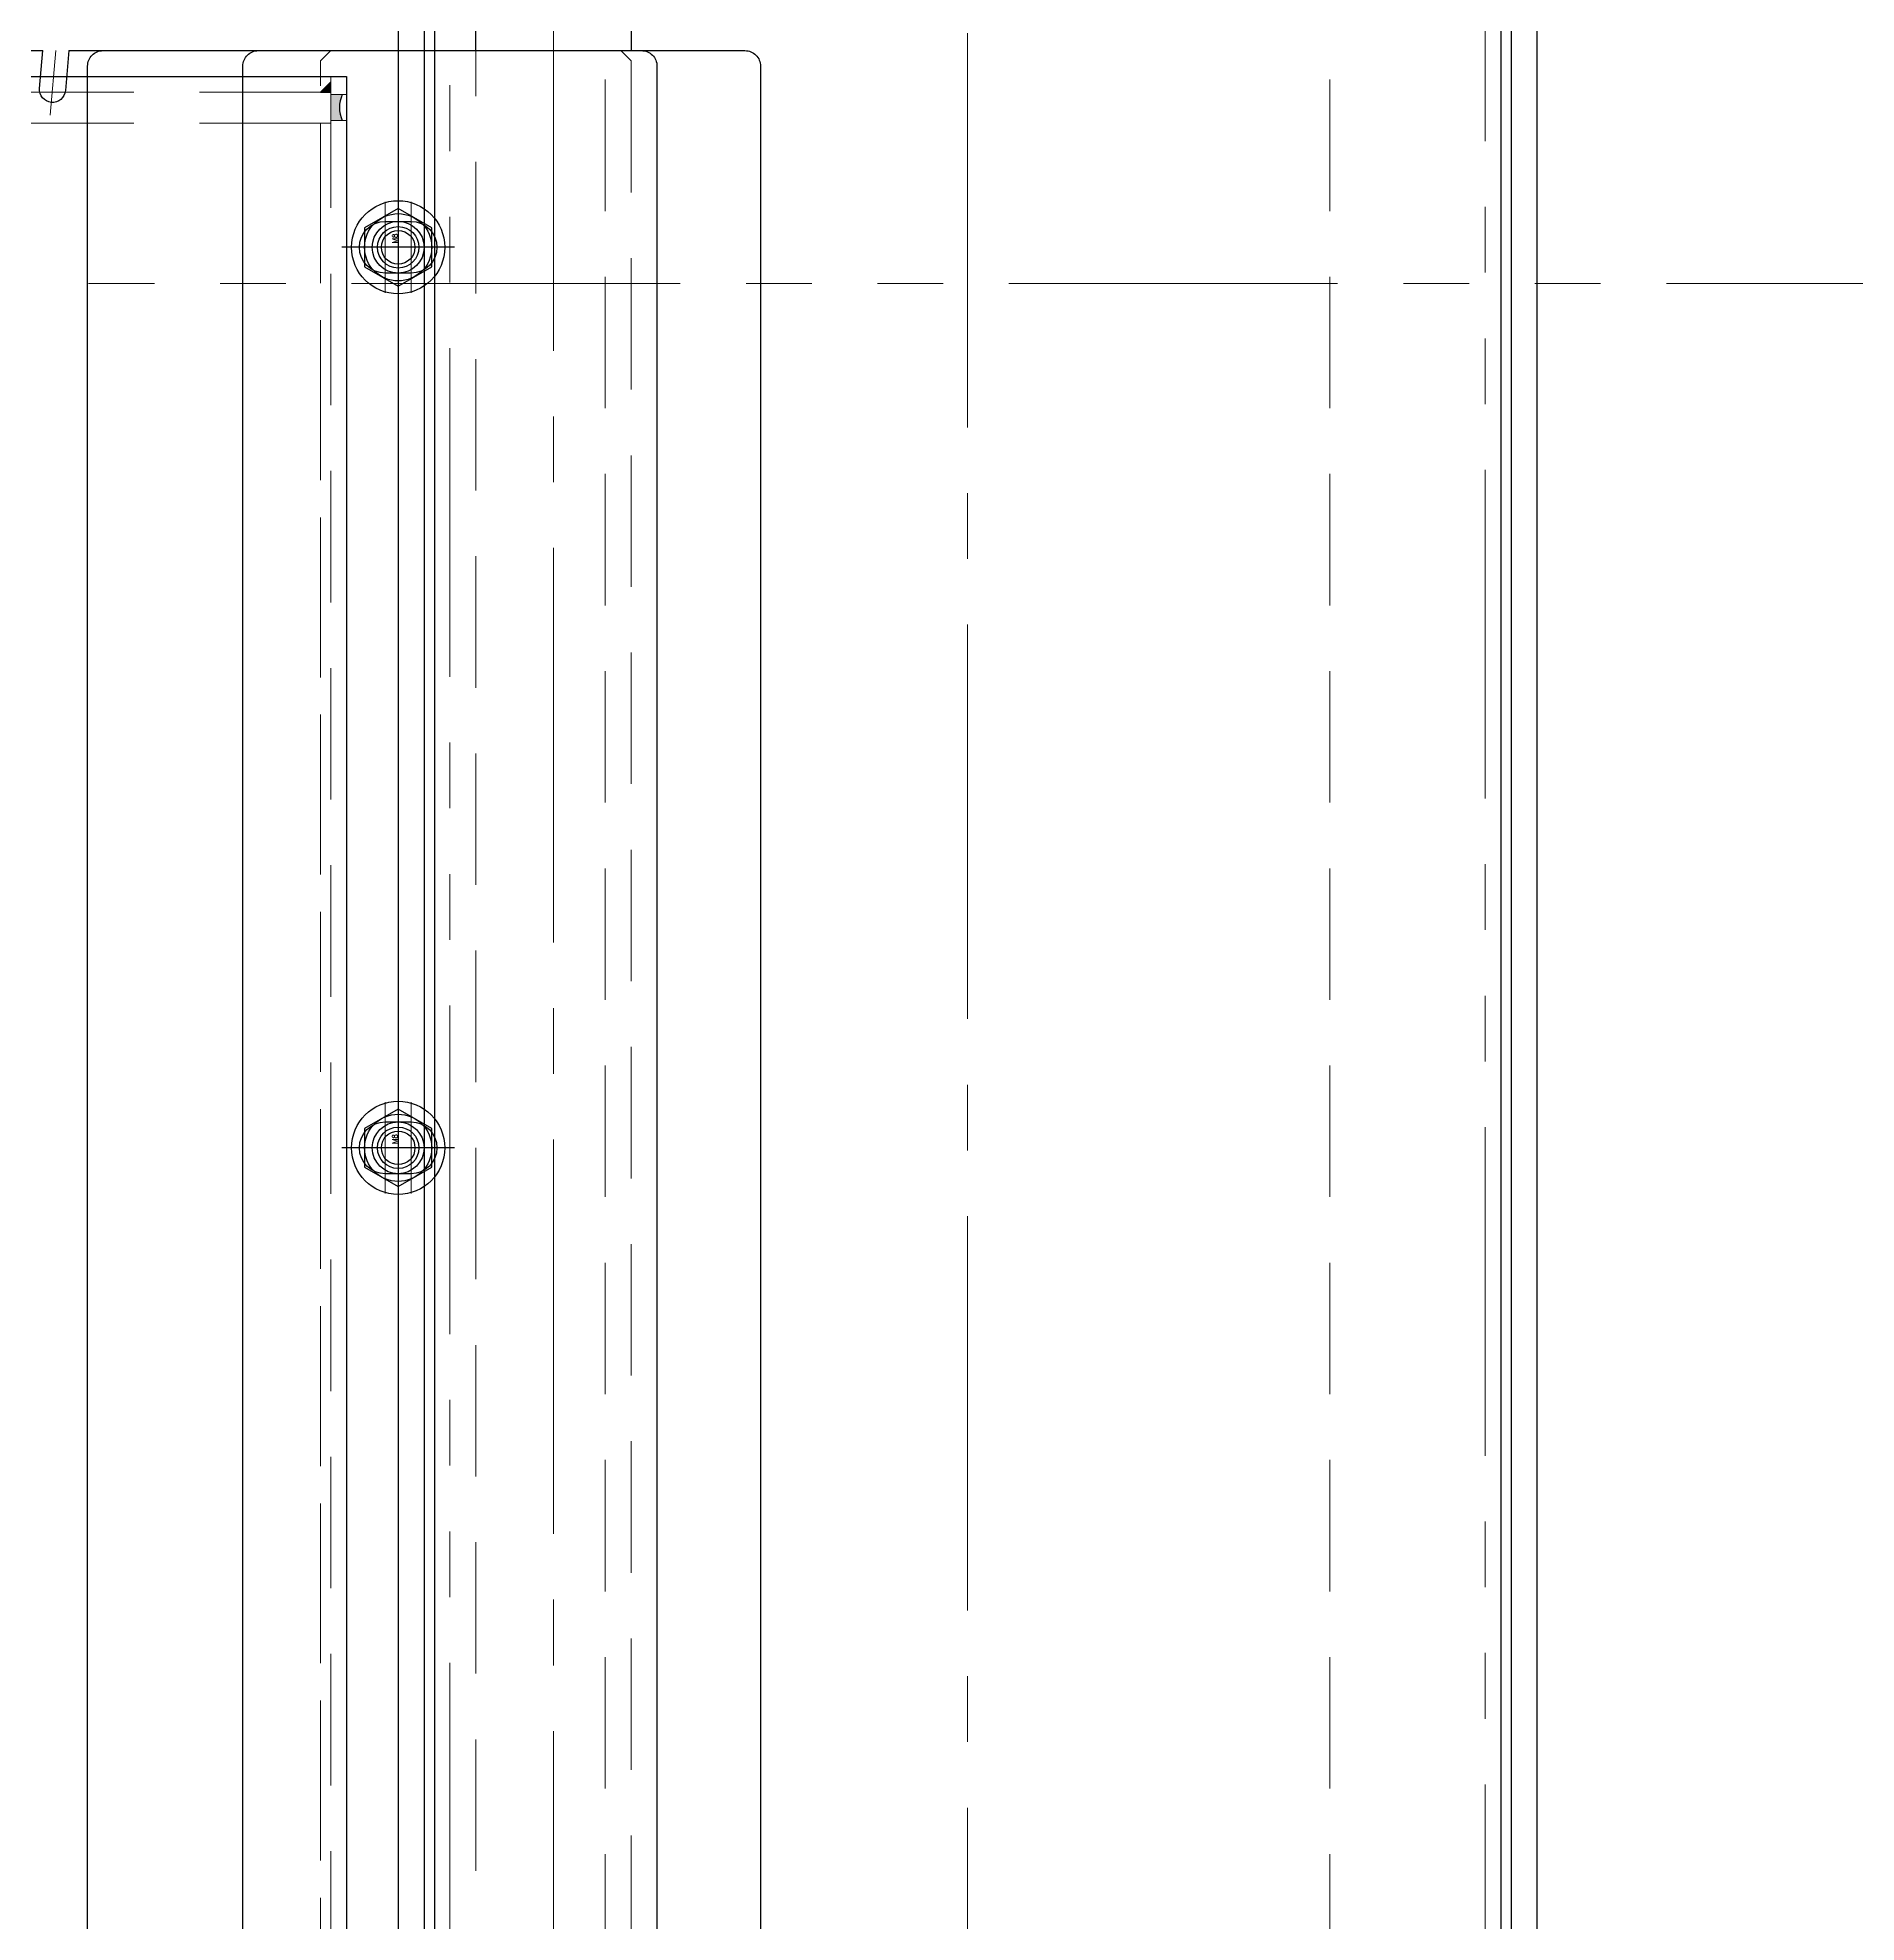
# Model space of a CAD drawing. Header units: millimetres. Extents: x -8731 to 85711, y -14522 to 31379.
# Drawn here: x 67647 to 67998.3, y 5521.3 to 5885.4 of the extents above; entities that cross this region are included whole.
import ezdxf
from ezdxf import colors
from ezdxf.entities.mleader import LeaderData, LeaderLine
from ezdxf.enums import TextEntityAlignment as Align
from ezdxf.math import Vec2, Vec3

# ---------------------------------------------------------------- set-up
doc = ezdxf.new("R2010")
doc.units = ezdxf.units.MM
doc.header["$LTSCALE"] = 4
for name, pattern in [('CENTER2', [28.575, 19.05, -3.175, 3.175, -3.175]), ('HIDDEN', [9.525, 6.35, -3.175]), ('PHANTOM2', [31.75, 15.875, -3.175, 3.175, -3.175, 3.175, -3.175])]:
    doc.linetypes.add(name, pattern=pattern)
for name, color, linetype, lineweight in [('04_HIDDEN', 2, 'HIDDEN', 13), ('05_CENTER', 4, 'CENTER2', 13), ('06_PHANTOM', 2, 'PHANTOM2', 13), ('08_DIM', 3, 'Continuous', 13)]:
    doc.layers.add(name, color=color, linetype=linetype, lineweight=lineweight)
doc.layers.add('10_DRAFT', color=8, linetype='Continuous', lineweight=0, plot=False)
doc.styles.add('KSS_TXT', font='txt.shx', dxfattribs={"bigfont": 'extfont2.shx'})
doc.styles.get("Standard").update_dxf_attribs({"font": 'txt.shx', "bigfont": 'extfont2.shx'})

# ---------------------------------------------------------------- blocks, each defined once
blk = doc.blocks.new('AM_BALLOON1')
at = {"transparency": 16777216}
blk.add_circle((0, 0), 5, dxfattribs=at)
blk.add_attdef('B_NUMBER', text='', height=3, dxfattribs=at).set_placement((0, 0), align=Align.MIDDLE_CENTER)
blk = doc.blocks.new('_OPEN')
at = {"color": 0, "linetype": 'ByBlock'}
for p, q in [((-1, 0.167), (0, 0)), ((0, 0), (-1, -0.167)), ((0, 0), (-1, 0))]:
    blk.add_line(p, q, dxfattribs=at)
blk = doc.blocks.new('A$C67F20274_1_1_1')
h = blk.add_hatch(color=3)
h.dxf.hatch_style = 1
h.paths.add_polyline_path([(0, -2), (0, 0), (-2, 0)])
at = {"color": 3}
blk.add_lwpolyline([(0, 0), (-2, 0), (-2, 0), (0, -2)], close=True, dxfattribs=at)
blk = doc.blocks.new('A$C715E4393_1_1_1')
h = blk.add_hatch(color=3)
h.dxf.hatch_style = 1
h.paths.add_polyline_path([(-981.5, 187), (-981.5, 189.21, -0.11176), (-984, 188.65), (-984, 187)])
h.paths.add_polyline_path([(-984, 187), (-984, 188.65, -0.111762), (-986.5, 189.21), (-986.5, 187)])
at = {"color": 0}
blk.add_lwpolyline([(-990, 190), (990, 190), (990, -190), (-990, -190)], close=True, dxfattribs=at)
at = {"color": 3}
blk.add_arc((-984, 194.45), 5.81, 244.4921, 295.5079, dxfattribs=at)
at = {"layer": '04_HIDDEN'}
for p, q in [((-986.5, 190), (-986.5, 187)), ((-981.5, 190), (-981.5, 187)), ((-990, 187), (990, 187)), ((-987, 187), (-987, -187)), ((-981, 187), (-981, -187)), ((-981, 185), (-331, 185))]:
    blk.add_line(p, q, dxfattribs=at)
blk.add_blockref('A$C67F20274_1_1_1', (-987, 187))
blk = doc.blocks.new('A$C3A520BF7_1_1')
at = {"xscale": -1}
blk.add_blockref('A$C715E4393_1_1_1', (0, 0), dxfattribs=at)
blk = doc.blocks.new('A$C48213744_1_1_1')
at = {"color": 0}
blk.add_lwpolyline([(-992, 60), (992, 60, -0.414214), (995, 57), (995, -17, -0.414214), (992, -20), (-992, -20, -0.414214), (-995, -17), (-995, 57, -0.414214)], format="xyb", close=True, dxfattribs=at)
for centre in [(783, 30), (957, 30)]:
    blk.add_circle(centre, 5, dxfattribs=at)
at = {"layer": '05_CENTER'}
for p, q in [((783, 21.41), (783, 38.59)), ((957, 21.41), (957, 38.59)), ((774.41, 30), (791.59, 30)), ((948.41, 30), (965.59, 30))]:
    blk.add_line(p, q, dxfattribs=at)
blk = doc.blocks.new('A$C18510924_1_1_1')
at = {"color": 0}
blk.add_lwpolyline([(995, 15), (1118, 15), (1120, 13), (1120, -13), (1118, -15), (995, -15)], dxfattribs=at)
for centre in [(783, 30), (957, 30)]:
    blk.add_circle(centre, 5, dxfattribs=at)
at = {"layer": '04_HIDDEN'}
blk.add_lwpolyline([(993, -15), (-993, -15), (-995, -13), (-995, 43), (-993, 45), (993, 45), (995, 43), (995, -13)], close=True, dxfattribs=at)
blk.add_lwpolyline([(-995, 15), (995, 15)], dxfattribs=at)
at = {"layer": '05_CENTER'}
for p, q in [((783, 21.41), (783, 38.59)), ((957, 21.41), (957, 38.59)), ((774.41, 30), (791.59, 30)), ((948.41, 30), (965.59, 30)), ((1127.5, 0), (-1127.5, 0))]:
    blk.add_line(p, q, dxfattribs=at)
blk = doc.blocks.new('A$C03352C63_1_1_1')
at = {"color": 0}
for points in [[(-995, 138.63), (-995, 159, -0.414214), (-992, 162), (992, 162, -0.414214), (995, 159), (995, 138.63)], [(995, 133.62), (987.27, 134.29, -1), (987.71, 139.27), (995, 138.63)], [(995, 133.62), (995, 3, -0.414214), (992, 0), (-992, 0, -0.414214), (-995, 3), (-995, 133.62)]]:
    blk.add_lwpolyline(points, format="xyb", dxfattribs=at)
for points in [[(788, 72.5), (788, 67.5, -1), (778, 67.5), (778, 72.5, -1)], [(962, 72.5), (962, 67.5, -1), (952, 67.5), (952, 72.5, -1)]]:
    blk.add_lwpolyline(points, format="xyb", close=True, dxfattribs=at)
at = {"layer": '05_CENTER'}
for p, q in [((783, 59.14), (783, 80.86)), ((957, 59.14), (957, 80.86)), ((774.2, 72.5), (791.8, 72.5)), ((774.2, 70), (791.8, 70)), ((948.2, 72.5), (965.8, 72.5)), ((948.2, 70), (965.8, 70)), ((774.2, 67.5), (791.8, 67.5)), ((948.2, 67.5), (965.8, 67.5))]:
    blk.add_line(p, q, dxfattribs=at)
at = {"layer": '10_DRAFT'}
blk.add_line((982.54, 137.22), (995, 136.13), dxfattribs=at)
blk = doc.blocks.new('A$C5FB97435_1_1')
at = {"color": 0}
for points in [[(-992, 90), (992, 90, -0.414214), (995, 87), (995, -17, -0.414214), (992, -20), (-992, -20, -0.414214), (-995, -17), (-995, 87, -0.414214)], [(788, 32.5), (788, 27.5, -1), (778, 27.5), (778, 32.5, -1)], [(962, 32.5), (962, 27.5, -1), (952, 27.5), (952, 32.5, -1)]]:
    blk.add_lwpolyline(points, format="xyb", close=True, dxfattribs=at)
at = {"layer": '05_CENTER'}
for p, q in [((783, 19.14), (783, 40.86)), ((957, 19.14), (957, 40.86)), ((774.2, 32.5), (791.8, 32.5)), ((774.2, 30), (791.8, 30)), ((948.2, 32.5), (965.8, 32.5)), ((948.2, 30), (965.8, 30)), ((774.2, 27.5), (791.8, 27.5)), ((948.2, 27.5), (965.8, 27.5))]:
    blk.add_line(p, q, dxfattribs=at)
blk = doc.blocks.new('8b_1_1_1')
at = {"color": 0, "linetype": 'CENTER2'}
for p, q in [((0, -10.87), (0, 10.87)), ((10.87, 0), (-10.87, 0))]:
    blk.add_line(p, q, dxfattribs=at)
at = {"color": 0}
for p, q in [((-3.75, 6.49), (-7.5, 0)), ((-3.75, 6.49), (-7.5, 0)), ((3.75, 6.49), (-3.75, 6.49)), ((3.75, 6.49), (-3.75, 6.49)), ((7.5, 0), (3.75, 6.49)), ((7.5, 0), (3.75, 6.49)), ((-7.5, 0), (-3.75, -6.49)), ((-7.5, 0), (-3.75, -6.49)), ((3.75, -6.49), (7.5, 0)), ((3.75, -6.49), (7.5, 0)), ((-3.75, -6.49), (3.75, -6.49)), ((-3.75, -6.49), (3.75, -6.49))]:
    blk.add_line(p, q, dxfattribs=at)
for radius in [9, 6.5, 4, 3.25]:
    blk.add_circle((0, 0), radius, dxfattribs=at)
at = {"layer": '10_DRAFT', "style": 'KSS_TXT'}
blk.add_text('M8', height=1, dxfattribs=at).set_placement((0.76, 0.14))
blk = doc.blocks.new('A$C5C0A0571_1_1')
for name, p in [('A$C03352C63_1_1_1', (0, -40)), ('A$C5FB97435_1_1', (0, 0)), ('A$C48213744_1_1_1', (0, 0)), ('A$C18510924_1_1_1', (0, 0)), ('8b_1_1_1', (783, 30)), ('8b_1_1_1', (957, 30))]:
    blk.add_blockref(name, p)
blk = doc.blocks.new('A$C3B5C3961_1_1')
at = {"rotation": 180}
blk.add_blockref('A$C5C0A0571_1_1', (-1075, -190), dxfattribs=at)
blk = doc.blocks.new('A$C649B1A8B_1_1')
at = {"color": 0}
blk.add_lwpolyline([(-245, 0), (2325, 0), (2325, 38), (2323, 40), (-243, 40), (-245, 38)], close=True, dxfattribs=at)
at = {"layer": '04_HIDDEN'}
blk.add_line((-245, 5), (2325, 5), dxfattribs=at)
blk = doc.blocks.new('A$C5AD023EE_1_1')
at = {"color": 0}
for p, q in [((-3, 105), (-1260, 105)), ((-3, 103), (-1260, 103)), ((-3, -103), (-1260, -103)), ((-3, -105), (-1260, -105))]:
    blk.add_line(p, q, dxfattribs=at)
at = {"layer": '05_CENTER'}
blk.add_line((12, 0), (-1260.5, 0), dxfattribs=at)
blk = doc.blocks.new('A$C191155EC_1_1')
at = {"layer": '06_PHANTOM', "color": 6}
blk.add_lwpolyline([(-2680, 100), (27, 100), (27, -100), (-2680, -100)], close=True, dxfattribs=at)
blk = doc.blocks.new('A$C24A17EC2_1_1')
for p, q in [((-2085, 0), (30, 0)), ((-2085, -220), (30, -220))]:
    blk.add_line(p, q)
at = {"xscale": -1}
blk.add_blockref('A$C5AD023EE_1_1', (-2240, -110), dxfattribs=at)
blk.add_blockref('A$C191155EC_1_1', (360, -110))
at = {"layer": '04_HIDDEN', "rotation": 180}
blk.add_blockref('A$C649B1A8B_1_1', (80, 0), dxfattribs=at)
at = {"layer": '04_HIDDEN', "xscale": -1}
blk.add_blockref('A$C649B1A8B_1_1', (80, -220), dxfattribs=at)

msp = doc.modelspace()

# ---------------------------------------------------------------- linework, layer by layer
at = {"layer": '06_PHANTOM', "color": 6}
msp.add_lwpolyline([(67326.61016, 5837.90432), (69493.71016, 5837.90432), (69493.71016, 3937.90432), (67326.61016, 3937.90432)], close=True, dxfattribs=at)

# ---------------------------------------------------------------- block references
at = {"xscale": -1, "rotation": 270}
msp.add_blockref('A$C3A520BF7_1_1', (67516.61016, 4887.90432), dxfattribs=at)
at = {"rotation": 270}
for name, p in [('A$C24A17EC2_1_1', (67936.61012, 3862.9043)), ('A$C3B5C3961_1_1', (67936.61018, 3812.90432))]:
    msp.add_blockref(name, p, dxfattribs=at)

# ---------------------------------------------------------------- leaders
at = {"layer": '08_DIM'}
ml = msp.add_multileader_block('Standard', dxfattribs=at)
ml.set_content('AM_BALLOON1', color=256, scale=15)
ml.set_attribute('B_NUMBER', 'D', width=0)
ml.set_leader_properties(color=256, linetype='ByLayer', lineweight=-1)
ml.set_arrow_properties(name='OPEN')
ml.build(insert=Vec2(0, 0))
ml.multileader.update_dxf_attribs({"leader_type": 0, "has_dogleg": 0, "text_right_attachment_type": 6, "dogleg_length": 0, "arrow_head_size": 30, "scale": 15, "block_connection_type": 1})
ctx = ml.context
ctx.base_point, ctx.scale, ctx.char_height, ctx.arrow_head_size, ctx.landing_gap_size, ctx.plane_origin = Vec3(71378.15101, 6803.23474), 15, 60, 30, 30, Vec3(71378.15101, 6803.23474)
ctx.right_attachment, ctx.attachment_type = 6, 1
notes = []
notes.append((ctx, [(0, (0, 0, 0), (0, 0), (1, 0), 1, [])]))
ctx.block.insert = Vec3(71378.15101, 6803.23474)
for ctx, leaders in notes:
    for number, flags, end, landing, length, lines in leaders:
        leader = LeaderData()
        leader.index, (leader.has_last_leader_line, leader.has_dogleg_vector, leader.attachment_direction) = number, flags
        leader.last_leader_point, leader.dogleg_vector, leader.dogleg_length = Vec3(end), Vec3(landing), length
        for number, points, colour, breaks in lines:
            line = LeaderLine()
            line.index, line.vertices, line.color, line.breaks = number, Vec3.list(points), colors.encode_raw_color(colour), breaks
            leader.lines.append(line)
        ctx.leaders.append(leader)

doc.saveas('drawing.dxf')
